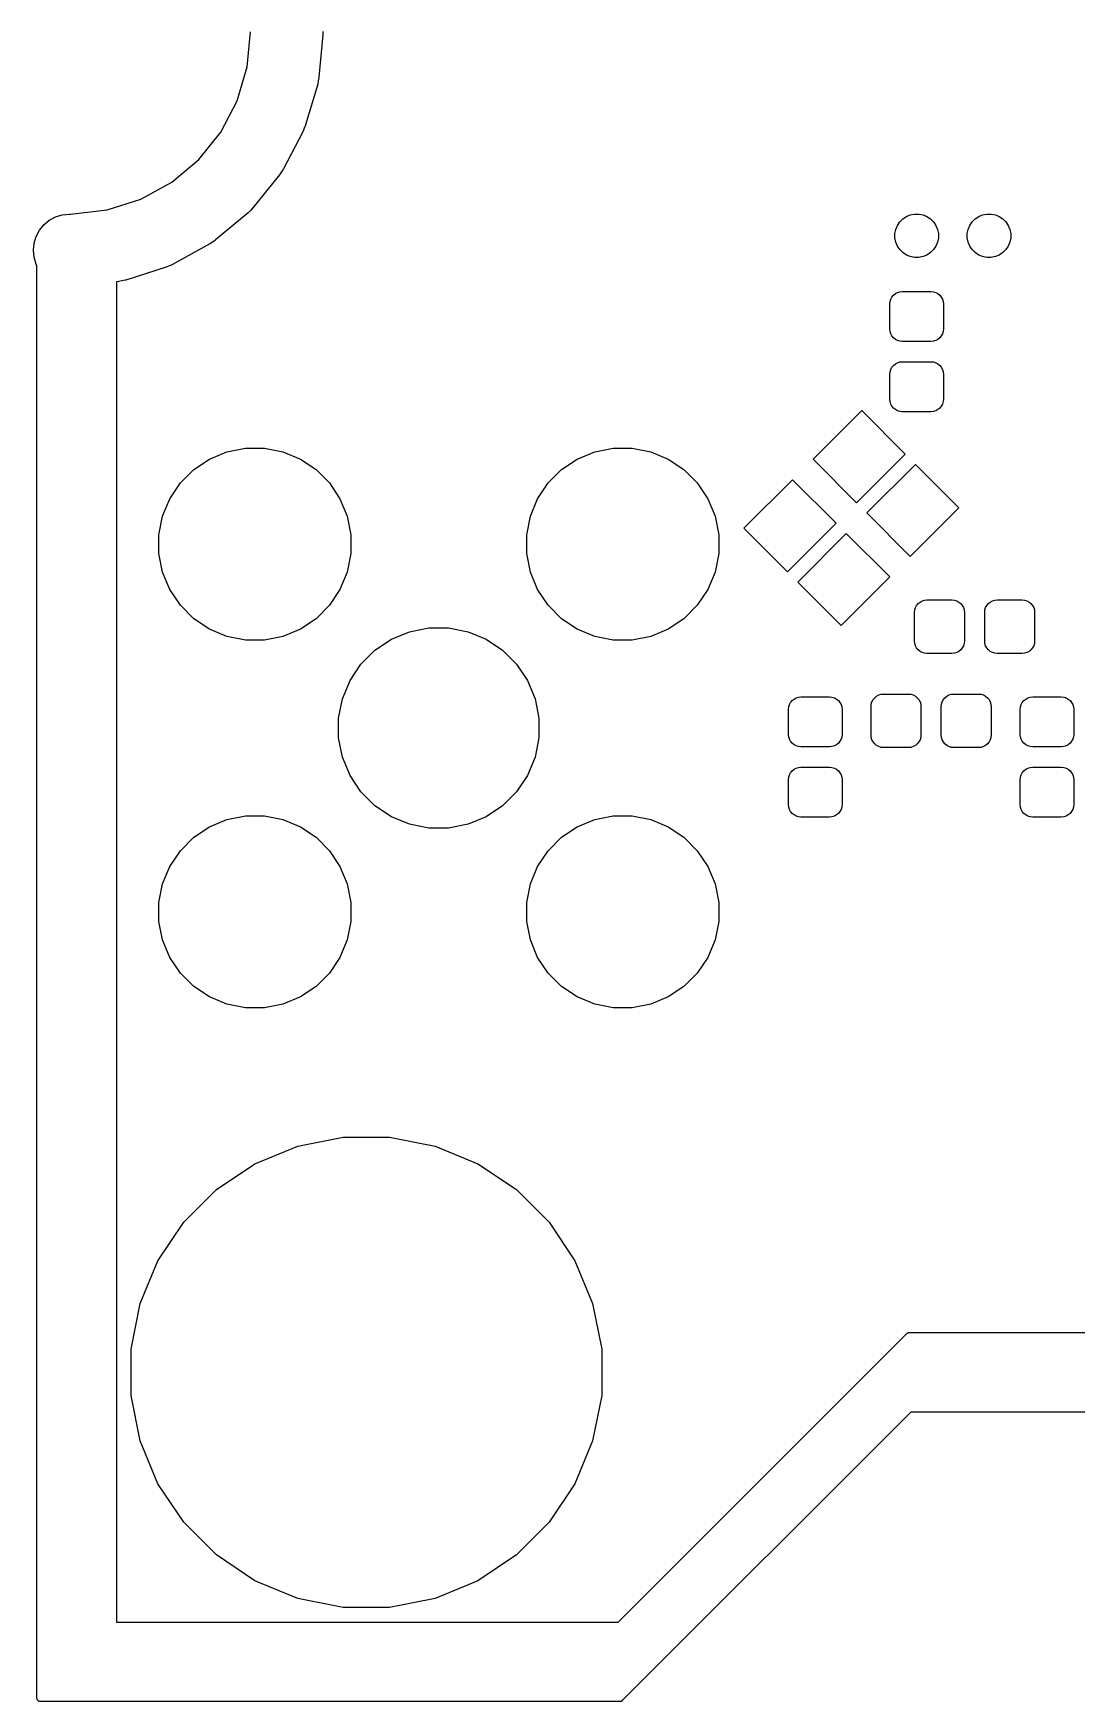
# Model space of a CAD drawing. Extents: x 112.9 to 189.1, y -124 to -78.
# Drawn here: x 112.9 to 127.31, y -124.05 to -101 of the extents above; entities that cross this region are included whole.
import ezdxf

# ---------------------------------------------------------------- set-up
doc = ezdxf.new("R2010")
doc.units = 0
doc.layers.add('BLACK', color=7, linetype='CONTINUOUS')

msp = doc.modelspace()

# ---------------------------------------------------------------- linework, layer by layer
at = {"layer": 'BLACK', "linetype": 'CONTINUOUS'}
for p, q in [((115.853, -101.468), (115.898, -100.983)), ((116.898, -101.024), (116.845, -101.607)), ((116.898, -100.979), (116.898, -101.024)), ((115.716, -101.936), (115.853, -101.468)), ((116.844, -101.614), (116.835, -101.659)), ((116.845, -101.607), (116.844, -101.614)), ((116.845, -101.607), (116.845, -101.607)), ((116.845, -101.607), (116.845, -101.607)), ((116.827, -101.703), (116.661, -102.265)), ((116.835, -101.659), (116.827, -101.703)), ((115.49, -102.368), (115.716, -101.936)), ((116.642, -102.313), (116.625, -102.355)), ((116.659, -102.272), (116.642, -102.313)), ((116.661, -102.265), (116.659, -102.272)), ((115.184, -102.747), (115.49, -102.368)), ((116.625, -102.355), (116.353, -102.874)), ((114.811, -103.061), (115.184, -102.747)), ((116.3, -102.956), (115.933, -103.412)), ((116.325, -102.918), (116.3, -102.956)), ((116.35, -102.881), (116.325, -102.918)), ((116.353, -102.874), (116.35, -102.881)), ((116.353, -102.874), (116.353, -102.874)), ((116.353, -102.874), (116.353, -102.874)), ((114.384, -103.296), (114.811, -103.061)), ((113.412, -103.5), (113.919, -103.443)), ((113.919, -103.443), (114.384, -103.296)), ((115.897, -103.45), (115.865, -103.482)), ((115.929, -103.418), (115.897, -103.45)), ((115.933, -103.412), (115.929, -103.418)), ((115.933, -103.412), (115.933, -103.412)), ((115.933, -103.412), (115.933, -103.412)), ((112.984, -103.723), (113.045, -103.648)), ((113.045, -103.648), (113.12, -103.585)), ((113.12, -103.585), (113.206, -103.539)), ((113.206, -103.539), (113.299, -103.51)), ((113.299, -103.51), (113.397, -103.5)), ((113.397, -103.5), (113.412, -103.5)), ((115.865, -103.482), (115.416, -103.858)), ((124.812, -103.712), (124.834, -103.658)), ((124.834, -103.658), (124.867, -103.609)), ((124.867, -103.609), (124.909, -103.567)), ((124.909, -103.567), (124.958, -103.534)), ((124.958, -103.534), (125.012, -103.512)), ((125.012, -103.512), (125.07, -103.5)), ((125.07, -103.5), (125.13, -103.5)), ((125.13, -103.5), (125.188, -103.512)), ((125.188, -103.512), (125.242, -103.534)), ((125.242, -103.534), (125.291, -103.567)), ((125.291, -103.567), (125.333, -103.609)), ((125.333, -103.609), (125.366, -103.658)), ((125.366, -103.658), (125.388, -103.712)), ((125.812, -103.712), (125.834, -103.658)), ((125.834, -103.658), (125.867, -103.609)), ((125.867, -103.609), (125.909, -103.567)), ((125.909, -103.567), (125.958, -103.534)), ((125.958, -103.534), (126.012, -103.512)), ((126.012, -103.512), (126.07, -103.5)), ((126.07, -103.5), (126.13, -103.5)), ((126.13, -103.5), (126.188, -103.512)), ((126.188, -103.512), (126.242, -103.534)), ((126.242, -103.534), (126.291, -103.567)), ((126.291, -103.567), (126.333, -103.609)), ((126.333, -103.609), (126.366, -103.658)), ((126.366, -103.658), (126.388, -103.712)), ((112.9, -104), (112.91, -103.903)), ((112.91, -103.903), (112.938, -103.809)), ((112.938, -103.809), (112.984, -103.723)), ((115.336, -103.913), (114.823, -104.196)), ((115.373, -103.888), (115.336, -103.913)), ((115.411, -103.863), (115.373, -103.888)), ((115.416, -103.858), (115.411, -103.863)), ((115.416, -103.858), (115.416, -103.858)), ((115.416, -103.858), (115.416, -103.858)), ((124.8, -103.77), (124.812, -103.712)), ((124.8, -103.83), (124.8, -103.77)), ((124.812, -103.888), (124.8, -103.83)), ((124.834, -103.942), (124.812, -103.888)), ((125.388, -103.888), (125.366, -103.942)), ((125.388, -103.712), (125.4, -103.77)), ((125.4, -103.83), (125.388, -103.888)), ((125.4, -103.77), (125.4, -103.83)), ((125.8, -103.77), (125.812, -103.712)), ((125.8, -103.83), (125.8, -103.77)), ((125.812, -103.888), (125.8, -103.83)), ((125.834, -103.942), (125.812, -103.888)), ((126.388, -103.888), (126.366, -103.942)), ((126.388, -103.712), (126.4, -103.77)), ((126.4, -103.83), (126.388, -103.888)), ((126.4, -103.77), (126.4, -103.83)), ((112.91, -104.097), (112.9, -104)), ((112.938, -104.191), (112.91, -104.097)), ((124.867, -103.991), (124.834, -103.942)), ((124.909, -104.033), (124.867, -103.991)), ((124.958, -104.066), (124.909, -104.033)), ((125.012, -104.088), (124.958, -104.066)), ((125.07, -104.1), (125.012, -104.088)), ((125.13, -104.1), (125.07, -104.1)), ((125.188, -104.088), (125.13, -104.1)), ((125.242, -104.066), (125.188, -104.088)), ((125.291, -104.033), (125.242, -104.066)), ((125.333, -103.991), (125.291, -104.033)), ((125.366, -103.942), (125.333, -103.991)), ((125.867, -103.991), (125.834, -103.942)), ((125.909, -104.033), (125.867, -103.991)), ((125.958, -104.066), (125.909, -104.033)), ((126.012, -104.088), (125.958, -104.066)), ((126.07, -104.1), (126.012, -104.088)), ((126.13, -104.1), (126.07, -104.1)), ((126.188, -104.088), (126.13, -104.1)), ((126.242, -104.066), (126.188, -104.088)), ((126.291, -104.033), (126.242, -104.066)), ((126.333, -103.991), (126.291, -104.033)), ((126.366, -103.942), (126.333, -103.991)), ((112.95, -104.214), (112.938, -104.191)), ((112.95, -124), (112.95, -104.214)), ((114.733, -104.234), (114.175, -104.411)), ((114.775, -104.216), (114.733, -104.234)), ((114.817, -104.199), (114.775, -104.216)), ((114.823, -104.196), (114.817, -104.199)), ((114.823, -104.196), (114.823, -104.196)), ((114.823, -104.196), (114.823, -104.196)), ((114.079, -104.431), (114.05, -104.435)), ((114.05, -104.435), (114.05, -122.95)), ((114.124, -104.422), (114.079, -104.431)), ((114.168, -104.413), (114.124, -104.422)), ((114.175, -104.411), (114.168, -104.413)), ((114.175, -104.411), (114.175, -104.411)), ((114.175, -104.411), (114.175, -104.411)), ((124.759, -104.647), (124.781, -104.621)), ((124.781, -104.621), (124.807, -104.599)), ((124.807, -104.599), (124.836, -104.583)), ((124.836, -104.583), (124.869, -104.573)), ((124.869, -104.573), (124.902, -104.57)), ((124.902, -104.57), (125.297, -104.57)), ((125.297, -104.57), (125.331, -104.573)), ((125.331, -104.573), (125.364, -104.583)), ((125.364, -104.583), (125.393, -104.599)), ((125.393, -104.599), (125.419, -104.621)), ((125.419, -104.621), (125.441, -104.647)), ((124.73, -104.742), (124.733, -104.709)), ((124.73, -105.087), (124.73, -104.742)), ((124.733, -104.709), (124.743, -104.676)), ((124.743, -104.676), (124.759, -104.647)), ((125.441, -104.647), (125.457, -104.676)), ((125.457, -104.676), (125.467, -104.709)), ((125.467, -104.709), (125.47, -104.742)), ((125.47, -104.742), (125.47, -105.087)), ((124.733, -105.121), (124.73, -105.087)), ((125.47, -105.087), (125.467, -105.121)), ((124.743, -105.154), (124.733, -105.121)), ((124.759, -105.183), (124.743, -105.154)), ((124.781, -105.209), (124.759, -105.183)), ((124.807, -105.231), (124.781, -105.209)), ((124.836, -105.247), (124.807, -105.231)), ((124.869, -105.257), (124.836, -105.247)), ((124.902, -105.26), (124.869, -105.257)), ((125.297, -105.26), (124.902, -105.26)), ((125.331, -105.257), (125.297, -105.26)), ((125.364, -105.247), (125.331, -105.257)), ((125.393, -105.231), (125.364, -105.247)), ((125.419, -105.209), (125.393, -105.231)), ((125.441, -105.183), (125.419, -105.209)), ((125.457, -105.154), (125.441, -105.183)), ((125.467, -105.121), (125.457, -105.154)), ((124.836, -105.553), (124.869, -105.543)), ((124.869, -105.543), (124.902, -105.54)), ((124.902, -105.54), (125.297, -105.54)), ((125.297, -105.54), (125.331, -105.543)), ((125.331, -105.543), (125.364, -105.553)), ((124.73, -105.712), (124.733, -105.679)), ((124.73, -106.057), (124.73, -105.712)), ((124.733, -105.679), (124.743, -105.646)), ((124.743, -105.646), (124.759, -105.617)), ((124.759, -105.617), (124.781, -105.591)), ((124.781, -105.591), (124.807, -105.569)), ((124.807, -105.569), (124.836, -105.553)), ((125.364, -105.553), (125.393, -105.569)), ((125.393, -105.569), (125.419, -105.591)), ((125.419, -105.591), (125.441, -105.617)), ((125.441, -105.617), (125.457, -105.646)), ((125.457, -105.646), (125.467, -105.679)), ((125.467, -105.679), (125.47, -105.712)), ((125.47, -105.712), (125.47, -106.057)), ((123.67, -106.887), (124.341, -106.215)), ((124.341, -106.215), (124.942, -106.816)), ((124.733, -106.091), (124.73, -106.057)), ((124.743, -106.124), (124.733, -106.091)), ((124.759, -106.153), (124.743, -106.124)), ((124.781, -106.179), (124.759, -106.153)), ((124.807, -106.201), (124.781, -106.179)), ((124.836, -106.217), (124.807, -106.201)), ((124.869, -106.227), (124.836, -106.217)), ((124.902, -106.23), (124.869, -106.227)), ((125.297, -106.23), (124.902, -106.23)), ((125.331, -106.227), (125.297, -106.23)), ((125.364, -106.217), (125.331, -106.227)), ((125.393, -106.201), (125.364, -106.217)), ((125.419, -106.179), (125.393, -106.201)), ((125.441, -106.153), (125.419, -106.179)), ((125.457, -106.124), (125.441, -106.153)), ((125.467, -106.091), (125.457, -106.124)), ((125.47, -106.057), (125.467, -106.091)), ((115.115, -107.03), (115.332, -106.885)), ((115.332, -106.885), (115.573, -106.785)), ((115.573, -106.785), (115.829, -106.734)), ((115.829, -106.734), (116.091, -106.734)), ((116.091, -106.734), (116.347, -106.785)), ((116.347, -106.785), (116.588, -106.885)), ((116.588, -106.885), (116.805, -107.03)), ((120.195, -107.03), (120.412, -106.885)), ((120.412, -106.885), (120.653, -106.785)), ((120.653, -106.785), (120.909, -106.734)), ((120.909, -106.734), (121.171, -106.734)), ((121.171, -106.734), (121.427, -106.785)), ((121.427, -106.785), (121.668, -106.885)), ((121.668, -106.885), (121.885, -107.03)), ((124.271, -107.488), (123.67, -106.887)), ((124.942, -106.816), (124.271, -107.488)), ((114.93, -107.215), (115.115, -107.03)), ((116.805, -107.03), (116.99, -107.215)), ((120.01, -107.215), (120.195, -107.03)), ((121.885, -107.03), (122.07, -107.215)), ((124.412, -107.629), (125.084, -106.958)), ((125.084, -106.958), (125.685, -107.559)), ((114.785, -107.432), (114.93, -107.215)), ((116.99, -107.215), (117.135, -107.432)), ((119.865, -107.432), (120.01, -107.215)), ((122.07, -107.215), (122.215, -107.432)), ((122.715, -107.841), (123.387, -107.17)), ((123.387, -107.17), (123.988, -107.771)), ((114.685, -107.673), (114.785, -107.432)), ((117.135, -107.432), (117.235, -107.673)), ((119.765, -107.673), (119.865, -107.432)), ((122.215, -107.432), (122.315, -107.673)), ((125.685, -107.559), (125.013, -108.23)), ((114.634, -107.929), (114.685, -107.673)), ((117.235, -107.673), (117.286, -107.929)), ((119.714, -107.929), (119.765, -107.673)), ((122.315, -107.673), (122.366, -107.929)), ((123.316, -108.442), (122.715, -107.841)), ((123.988, -107.771), (123.316, -108.442)), ((125.013, -108.23), (124.412, -107.629)), ((114.634, -108.191), (114.634, -107.929)), ((117.286, -107.929), (117.286, -108.191)), ((119.714, -108.191), (119.714, -107.929)), ((122.366, -107.929), (122.366, -108.191)), ((123.458, -108.584), (124.129, -107.912)), ((124.129, -107.912), (124.73, -108.513)), ((114.685, -108.447), (114.634, -108.191)), ((117.286, -108.191), (117.235, -108.447)), ((119.765, -108.447), (119.714, -108.191)), ((122.366, -108.191), (122.315, -108.447)), ((114.785, -108.688), (114.685, -108.447)), ((117.235, -108.447), (117.135, -108.688)), ((119.865, -108.688), (119.765, -108.447)), ((122.315, -108.447), (122.215, -108.688)), ((124.73, -108.513), (124.059, -109.185)), ((114.93, -108.905), (114.785, -108.688)), ((117.135, -108.688), (116.99, -108.905)), ((120.01, -108.905), (119.865, -108.688)), ((122.215, -108.688), (122.07, -108.905)), ((124.059, -109.185), (123.458, -108.584)), ((115.115, -109.09), (114.93, -108.905)), ((116.99, -108.905), (116.805, -109.09)), ((120.195, -109.09), (120.01, -108.905)), ((122.07, -108.905), (121.885, -109.09)), ((125.07, -109.002), (125.073, -108.969)), ((125.07, -109.397), (125.07, -109.002)), ((125.073, -108.969), (125.083, -108.936)), ((125.083, -108.936), (125.099, -108.907)), ((125.099, -108.907), (125.121, -108.881)), ((125.121, -108.881), (125.147, -108.859)), ((125.147, -108.859), (125.176, -108.843)), ((125.176, -108.843), (125.209, -108.833)), ((125.209, -108.833), (125.242, -108.83)), ((125.242, -108.83), (125.587, -108.83)), ((125.587, -108.83), (125.621, -108.833)), ((125.621, -108.833), (125.654, -108.843)), ((125.654, -108.843), (125.683, -108.859)), ((125.683, -108.859), (125.709, -108.881)), ((125.709, -108.881), (125.731, -108.907)), ((125.731, -108.907), (125.747, -108.936)), ((125.747, -108.936), (125.757, -108.969)), ((125.757, -108.969), (125.76, -109.002)), ((125.76, -109.002), (125.76, -109.397)), ((126.04, -109.002), (126.043, -108.969)), ((126.04, -109.397), (126.04, -109.002)), ((126.043, -108.969), (126.053, -108.936)), ((126.053, -108.936), (126.069, -108.907)), ((126.069, -108.907), (126.091, -108.881)), ((126.091, -108.881), (126.117, -108.859)), ((126.117, -108.859), (126.146, -108.843)), ((126.146, -108.843), (126.179, -108.833)), ((126.179, -108.833), (126.212, -108.83)), ((126.212, -108.83), (126.557, -108.83)), ((126.557, -108.83), (126.591, -108.833)), ((126.591, -108.833), (126.624, -108.843)), ((126.624, -108.843), (126.653, -108.859)), ((126.653, -108.859), (126.679, -108.881)), ((126.679, -108.881), (126.701, -108.907)), ((126.701, -108.907), (126.717, -108.936)), ((126.717, -108.936), (126.727, -108.969)), ((126.727, -108.969), (126.73, -109.002)), ((126.73, -109.002), (126.73, -109.397)), ((115.332, -109.235), (115.115, -109.09)), ((115.573, -109.335), (115.332, -109.235)), ((116.588, -109.235), (116.347, -109.335)), ((116.805, -109.09), (116.588, -109.235)), ((118.096, -109.27), (118.364, -109.216)), ((118.364, -109.216), (118.636, -109.216)), ((118.636, -109.216), (118.904, -109.27)), ((120.412, -109.235), (120.195, -109.09)), ((120.653, -109.335), (120.412, -109.235)), ((121.668, -109.235), (121.427, -109.335)), ((121.885, -109.09), (121.668, -109.235)), ((115.829, -109.386), (115.573, -109.335)), ((116.091, -109.386), (115.829, -109.386)), ((116.347, -109.335), (116.091, -109.386)), ((117.618, -109.525), (117.845, -109.374)), ((117.845, -109.374), (118.096, -109.27)), ((118.904, -109.27), (119.155, -109.374)), ((119.155, -109.374), (119.382, -109.525)), ((120.909, -109.386), (120.653, -109.335)), ((121.171, -109.386), (120.909, -109.386)), ((121.427, -109.335), (121.171, -109.386)), ((125.073, -109.431), (125.07, -109.397)), ((125.083, -109.464), (125.073, -109.431)), ((125.099, -109.493), (125.083, -109.464)), ((125.747, -109.464), (125.731, -109.493)), ((125.757, -109.431), (125.747, -109.464)), ((125.76, -109.397), (125.757, -109.431)), ((126.043, -109.431), (126.04, -109.397)), ((126.053, -109.464), (126.043, -109.431)), ((126.069, -109.493), (126.053, -109.464)), ((126.717, -109.464), (126.701, -109.493)), ((126.727, -109.431), (126.717, -109.464)), ((126.73, -109.397), (126.727, -109.431)), ((117.425, -109.718), (117.618, -109.525)), ((119.382, -109.525), (119.575, -109.718)), ((125.121, -109.519), (125.099, -109.493)), ((125.147, -109.541), (125.121, -109.519)), ((125.176, -109.557), (125.147, -109.541)), ((125.209, -109.567), (125.176, -109.557)), ((125.242, -109.57), (125.209, -109.567)), ((125.587, -109.57), (125.242, -109.57)), ((125.621, -109.567), (125.587, -109.57)), ((125.654, -109.557), (125.621, -109.567)), ((125.683, -109.541), (125.654, -109.557)), ((125.709, -109.519), (125.683, -109.541)), ((125.731, -109.493), (125.709, -109.519)), ((126.091, -109.519), (126.069, -109.493)), ((126.117, -109.541), (126.091, -109.519)), ((126.146, -109.557), (126.117, -109.541)), ((126.179, -109.567), (126.146, -109.557)), ((126.212, -109.57), (126.179, -109.567)), ((126.557, -109.57), (126.212, -109.57)), ((126.591, -109.567), (126.557, -109.57)), ((126.624, -109.557), (126.591, -109.567)), ((126.653, -109.541), (126.624, -109.557)), ((126.679, -109.519), (126.653, -109.541)), ((126.701, -109.493), (126.679, -109.519)), ((117.274, -109.945), (117.425, -109.718)), ((119.575, -109.718), (119.726, -109.945)), ((117.17, -110.196), (117.274, -109.945)), ((119.726, -109.945), (119.83, -110.196)), ((124.521, -110.181), (124.547, -110.159)), ((124.547, -110.159), (124.576, -110.143)), ((124.576, -110.143), (124.609, -110.133)), ((124.609, -110.133), (124.642, -110.13)), ((124.642, -110.13), (124.987, -110.13)), ((124.987, -110.13), (125.021, -110.133)), ((125.021, -110.133), (125.054, -110.143)), ((125.054, -110.143), (125.083, -110.159)), ((125.083, -110.159), (125.109, -110.181)), ((125.491, -110.181), (125.517, -110.159)), ((125.517, -110.159), (125.546, -110.143)), ((125.546, -110.143), (125.579, -110.133)), ((125.579, -110.133), (125.612, -110.13)), ((125.612, -110.13), (125.957, -110.13)), ((125.957, -110.13), (125.991, -110.133)), ((125.991, -110.133), (126.024, -110.143)), ((126.024, -110.143), (126.053, -110.159)), ((126.053, -110.159), (126.079, -110.181)), ((117.116, -110.464), (117.17, -110.196)), ((119.83, -110.196), (119.883, -110.464)), ((123.33, -110.343), (123.333, -110.309)), ((123.33, -110.688), (123.33, -110.343)), ((123.333, -110.309), (123.343, -110.276)), ((123.343, -110.276), (123.359, -110.247)), ((123.359, -110.247), (123.381, -110.221)), ((123.381, -110.221), (123.407, -110.199)), ((123.407, -110.199), (123.436, -110.183)), ((123.436, -110.183), (123.469, -110.173)), ((123.469, -110.173), (123.502, -110.17)), ((123.502, -110.17), (123.897, -110.17)), ((123.897, -110.17), (123.931, -110.173)), ((123.931, -110.173), (123.964, -110.183)), ((123.964, -110.183), (123.993, -110.199)), ((123.993, -110.199), (124.019, -110.221)), ((124.019, -110.221), (124.041, -110.247)), ((124.041, -110.247), (124.057, -110.276)), ((124.057, -110.276), (124.067, -110.309)), ((124.067, -110.309), (124.07, -110.343)), ((124.07, -110.343), (124.07, -110.688)), ((124.47, -110.302), (124.473, -110.269)), ((124.47, -110.697), (124.47, -110.302)), ((124.473, -110.269), (124.483, -110.236)), ((124.483, -110.236), (124.499, -110.207)), ((124.499, -110.207), (124.521, -110.181)), ((125.109, -110.181), (125.131, -110.207)), ((125.131, -110.207), (125.147, -110.236)), ((125.147, -110.236), (125.157, -110.269)), ((125.157, -110.269), (125.16, -110.302)), ((125.16, -110.302), (125.16, -110.697)), ((125.44, -110.302), (125.443, -110.269)), ((125.44, -110.697), (125.44, -110.302)), ((125.443, -110.269), (125.453, -110.236)), ((125.453, -110.236), (125.469, -110.207)), ((125.469, -110.207), (125.491, -110.181)), ((126.079, -110.181), (126.101, -110.207)), ((126.101, -110.207), (126.117, -110.236)), ((126.117, -110.236), (126.127, -110.269)), ((126.127, -110.269), (126.13, -110.302)), ((126.13, -110.302), (126.13, -110.697)), ((126.53, -110.343), (126.533, -110.309)), ((126.53, -110.688), (126.53, -110.343)), ((126.533, -110.309), (126.543, -110.276)), ((126.543, -110.276), (126.559, -110.247)), ((126.559, -110.247), (126.581, -110.221)), ((126.581, -110.221), (126.607, -110.199)), ((126.607, -110.199), (126.636, -110.183)), ((126.636, -110.183), (126.669, -110.173)), ((126.669, -110.173), (126.703, -110.17)), ((126.703, -110.17), (127.097, -110.17)), ((127.097, -110.17), (127.131, -110.173)), ((127.131, -110.173), (127.164, -110.183)), ((127.164, -110.183), (127.193, -110.199)), ((127.193, -110.199), (127.219, -110.221)), ((127.219, -110.221), (127.241, -110.247)), ((127.241, -110.247), (127.257, -110.276)), ((127.257, -110.276), (127.267, -110.309)), ((127.267, -110.309), (127.27, -110.343)), ((127.27, -110.343), (127.27, -110.688)), ((117.116, -110.736), (117.116, -110.464)), ((119.883, -110.464), (119.883, -110.736)), ((117.17, -111.004), (117.116, -110.736)), ((119.883, -110.736), (119.83, -111.004)), ((123.333, -110.721), (123.33, -110.688)), ((123.343, -110.754), (123.333, -110.721)), ((123.359, -110.783), (123.343, -110.754)), ((123.381, -110.809), (123.359, -110.783)), ((123.407, -110.831), (123.381, -110.809)), ((123.436, -110.847), (123.407, -110.831)), ((123.469, -110.857), (123.436, -110.847)), ((123.964, -110.847), (123.931, -110.857)), ((123.993, -110.831), (123.964, -110.847)), ((124.019, -110.809), (123.993, -110.831)), ((124.041, -110.783), (124.019, -110.809)), ((124.057, -110.754), (124.041, -110.783)), ((124.067, -110.721), (124.057, -110.754)), ((124.07, -110.688), (124.067, -110.721)), ((124.473, -110.731), (124.47, -110.697)), ((124.483, -110.764), (124.473, -110.731)), ((124.499, -110.793), (124.483, -110.764)), ((124.521, -110.819), (124.499, -110.793)), ((124.547, -110.841), (124.521, -110.819)), ((124.576, -110.857), (124.547, -110.841)), ((125.083, -110.841), (125.054, -110.857)), ((125.109, -110.819), (125.083, -110.841)), ((125.131, -110.793), (125.109, -110.819)), ((125.147, -110.764), (125.131, -110.793)), ((125.157, -110.731), (125.147, -110.764)), ((125.16, -110.697), (125.157, -110.731)), ((125.443, -110.731), (125.44, -110.697)), ((125.453, -110.764), (125.443, -110.731)), ((125.469, -110.793), (125.453, -110.764)), ((125.491, -110.819), (125.469, -110.793)), ((125.517, -110.841), (125.491, -110.819)), ((125.546, -110.857), (125.517, -110.841)), ((126.053, -110.841), (126.024, -110.857)), ((126.079, -110.819), (126.053, -110.841)), ((126.101, -110.793), (126.079, -110.819)), ((126.117, -110.764), (126.101, -110.793)), ((126.127, -110.731), (126.117, -110.764)), ((126.13, -110.697), (126.127, -110.731)), ((126.533, -110.721), (126.53, -110.688)), ((126.543, -110.754), (126.533, -110.721)), ((126.559, -110.783), (126.543, -110.754)), ((126.581, -110.809), (126.559, -110.783)), ((126.607, -110.831), (126.581, -110.809)), ((126.636, -110.847), (126.607, -110.831)), ((126.669, -110.857), (126.636, -110.847)), ((127.164, -110.847), (127.131, -110.857)), ((127.193, -110.831), (127.164, -110.847)), ((127.219, -110.809), (127.193, -110.831)), ((127.241, -110.783), (127.219, -110.809)), ((127.257, -110.754), (127.241, -110.783)), ((127.267, -110.721), (127.257, -110.754)), ((127.27, -110.688), (127.267, -110.721)), ((117.274, -111.255), (117.17, -111.004)), ((119.83, -111.004), (119.726, -111.255)), ((123.502, -110.86), (123.469, -110.857)), ((123.897, -110.86), (123.502, -110.86)), ((123.931, -110.857), (123.897, -110.86)), ((124.609, -110.867), (124.576, -110.857)), ((124.642, -110.87), (124.609, -110.867)), ((124.987, -110.87), (124.642, -110.87)), ((125.021, -110.867), (124.987, -110.87)), ((125.054, -110.857), (125.021, -110.867)), ((125.579, -110.867), (125.546, -110.857)), ((125.612, -110.87), (125.579, -110.867)), ((125.957, -110.87), (125.612, -110.87)), ((125.991, -110.867), (125.957, -110.87)), ((126.024, -110.857), (125.991, -110.867)), ((126.703, -110.86), (126.669, -110.857)), ((127.097, -110.86), (126.703, -110.86)), ((127.131, -110.857), (127.097, -110.86)), ((117.425, -111.482), (117.274, -111.255)), ((119.726, -111.255), (119.575, -111.482)), ((123.33, -111.312), (123.333, -111.279)), ((123.33, -111.657), (123.33, -111.312)), ((123.333, -111.279), (123.343, -111.246)), ((123.343, -111.246), (123.359, -111.217)), ((123.359, -111.217), (123.381, -111.191)), ((123.381, -111.191), (123.407, -111.169)), ((123.407, -111.169), (123.436, -111.153)), ((123.436, -111.153), (123.469, -111.143)), ((123.469, -111.143), (123.502, -111.14)), ((123.502, -111.14), (123.897, -111.14)), ((123.897, -111.14), (123.931, -111.143)), ((123.931, -111.143), (123.964, -111.153)), ((123.964, -111.153), (123.993, -111.169)), ((123.993, -111.169), (124.019, -111.191)), ((124.019, -111.191), (124.041, -111.217)), ((124.041, -111.217), (124.057, -111.246)), ((124.057, -111.246), (124.067, -111.279)), ((124.067, -111.279), (124.07, -111.312)), ((124.07, -111.312), (124.07, -111.657)), ((126.53, -111.312), (126.533, -111.279)), ((126.53, -111.657), (126.53, -111.312)), ((126.533, -111.279), (126.543, -111.246)), ((126.543, -111.246), (126.559, -111.217)), ((126.559, -111.217), (126.581, -111.191)), ((126.581, -111.191), (126.607, -111.169)), ((126.607, -111.169), (126.636, -111.153)), ((126.636, -111.153), (126.669, -111.143)), ((126.669, -111.143), (126.703, -111.14)), ((126.703, -111.14), (127.097, -111.14)), ((127.097, -111.14), (127.131, -111.143)), ((127.131, -111.143), (127.164, -111.153)), ((127.164, -111.153), (127.193, -111.169)), ((127.193, -111.169), (127.219, -111.191)), ((127.219, -111.191), (127.241, -111.217)), ((127.241, -111.217), (127.257, -111.246)), ((127.257, -111.246), (127.267, -111.279)), ((127.267, -111.279), (127.27, -111.312)), ((127.27, -111.312), (127.27, -111.657)), ((117.618, -111.675), (117.425, -111.482)), ((119.575, -111.482), (119.382, -111.675)), ((117.845, -111.826), (117.618, -111.675)), ((119.382, -111.675), (119.155, -111.826)), ((123.333, -111.691), (123.33, -111.657)), ((123.343, -111.724), (123.333, -111.691)), ((123.359, -111.753), (123.343, -111.724)), ((123.381, -111.779), (123.359, -111.753)), ((124.041, -111.753), (124.019, -111.779)), ((124.057, -111.724), (124.041, -111.753)), ((124.067, -111.691), (124.057, -111.724)), ((124.07, -111.657), (124.067, -111.691)), ((126.533, -111.691), (126.53, -111.657)), ((126.543, -111.724), (126.533, -111.691)), ((126.559, -111.753), (126.543, -111.724)), ((126.581, -111.779), (126.559, -111.753)), ((127.241, -111.753), (127.219, -111.779)), ((127.257, -111.724), (127.241, -111.753)), ((127.267, -111.691), (127.257, -111.724)), ((127.27, -111.657), (127.267, -111.691)), ((115.115, -112.11), (115.332, -111.965)), ((115.332, -111.965), (115.573, -111.865)), ((115.573, -111.865), (115.829, -111.814)), ((115.829, -111.814), (116.091, -111.814)), ((116.091, -111.814), (116.347, -111.865)), ((116.347, -111.865), (116.588, -111.965)), ((116.588, -111.965), (116.805, -112.11)), ((118.096, -111.93), (117.845, -111.826)), ((118.364, -111.983), (118.096, -111.93)), ((118.636, -111.983), (118.364, -111.983)), ((118.904, -111.93), (118.636, -111.983)), ((119.155, -111.826), (118.904, -111.93)), ((120.195, -112.11), (120.412, -111.965)), ((120.412, -111.965), (120.653, -111.865)), ((120.653, -111.865), (120.909, -111.814)), ((120.909, -111.814), (121.171, -111.814)), ((121.171, -111.814), (121.427, -111.865)), ((121.427, -111.865), (121.668, -111.965)), ((121.668, -111.965), (121.885, -112.11)), ((123.407, -111.801), (123.381, -111.779)), ((123.436, -111.817), (123.407, -111.801)), ((123.469, -111.827), (123.436, -111.817)), ((123.502, -111.83), (123.469, -111.827)), ((123.897, -111.83), (123.502, -111.83)), ((123.931, -111.827), (123.897, -111.83)), ((123.964, -111.817), (123.931, -111.827)), ((123.993, -111.801), (123.964, -111.817)), ((124.019, -111.779), (123.993, -111.801)), ((126.607, -111.801), (126.581, -111.779)), ((126.636, -111.817), (126.607, -111.801)), ((126.669, -111.827), (126.636, -111.817)), ((126.703, -111.83), (126.669, -111.827)), ((127.097, -111.83), (126.703, -111.83)), ((127.131, -111.827), (127.097, -111.83)), ((127.164, -111.817), (127.131, -111.827)), ((127.193, -111.801), (127.164, -111.817)), ((127.219, -111.779), (127.193, -111.801)), ((114.93, -112.295), (115.115, -112.11)), ((116.805, -112.11), (116.99, -112.295)), ((120.01, -112.295), (120.195, -112.11)), ((121.885, -112.11), (122.07, -112.295)), ((114.785, -112.512), (114.93, -112.295)), ((116.99, -112.295), (117.135, -112.512)), ((119.865, -112.512), (120.01, -112.295)), ((122.07, -112.295), (122.215, -112.512)), ((114.685, -112.753), (114.785, -112.512)), ((117.135, -112.512), (117.235, -112.753)), ((119.765, -112.753), (119.865, -112.512)), ((122.215, -112.512), (122.315, -112.753)), ((114.634, -113.009), (114.685, -112.753)), ((117.235, -112.753), (117.286, -113.009)), ((119.714, -113.009), (119.765, -112.753)), ((122.315, -112.753), (122.366, -113.009)), ((114.634, -113.271), (114.634, -113.009)), ((117.286, -113.009), (117.286, -113.271)), ((119.714, -113.271), (119.714, -113.009)), ((122.366, -113.009), (122.366, -113.271)), ((114.685, -113.527), (114.634, -113.271)), ((117.286, -113.271), (117.235, -113.527)), ((119.765, -113.527), (119.714, -113.271)), ((122.366, -113.271), (122.315, -113.527)), ((114.785, -113.768), (114.685, -113.527)), ((117.235, -113.527), (117.135, -113.768)), ((119.865, -113.768), (119.765, -113.527)), ((122.315, -113.527), (122.215, -113.768)), ((114.93, -113.985), (114.785, -113.768)), ((117.135, -113.768), (116.99, -113.985)), ((120.01, -113.985), (119.865, -113.768)), ((122.215, -113.768), (122.07, -113.985)), ((115.115, -114.17), (114.93, -113.985)), ((116.99, -113.985), (116.805, -114.17)), ((120.195, -114.17), (120.01, -113.985)), ((122.07, -113.985), (121.885, -114.17)), ((115.332, -114.315), (115.115, -114.17)), ((116.805, -114.17), (116.588, -114.315)), ((120.412, -114.315), (120.195, -114.17)), ((121.885, -114.17), (121.668, -114.315)), ((115.573, -114.415), (115.332, -114.315)), ((115.829, -114.466), (115.573, -114.415)), ((116.091, -114.466), (115.829, -114.466)), ((116.347, -114.415), (116.091, -114.466)), ((116.588, -114.315), (116.347, -114.415)), ((120.653, -114.415), (120.412, -114.315)), ((120.909, -114.466), (120.653, -114.415)), ((121.171, -114.466), (120.909, -114.466)), ((121.427, -114.415), (121.171, -114.466)), ((121.668, -114.315), (121.427, -114.415)), ((115.961, -116.62), (116.552, -116.375)), ((116.552, -116.375), (117.18, -116.25)), ((117.18, -116.25), (117.82, -116.25)), ((117.82, -116.25), (118.448, -116.375)), ((118.448, -116.375), (119.039, -116.62)), ((115.428, -116.976), (115.961, -116.62)), ((119.039, -116.62), (119.572, -116.976)), ((114.976, -117.428), (115.428, -116.976)), ((119.572, -116.976), (120.024, -117.428)), ((114.62, -117.961), (114.976, -117.428)), ((120.024, -117.428), (120.38, -117.961)), ((114.375, -118.552), (114.62, -117.961)), ((120.38, -117.961), (120.625, -118.552)), ((114.25, -119.18), (114.375, -118.552)), ((120.625, -118.552), (120.75, -119.18)), ((120.979, -122.95), (124.965, -118.965)), ((124.965, -118.964), (124.969, -118.961)), ((124.965, -118.965), (124.965, -118.964)), ((124.965, -118.964), (124.965, -118.964)), ((124.965, -118.964), (124.965, -118.964)), ((124.965, -118.964), (124.965, -118.964)), ((124.965, -118.965), (124.965, -118.965)), ((124.965, -118.965), (124.965, -118.965)), ((124.965, -118.965), (124.965, -118.965)), ((124.969, -118.961), (124.972, -118.958)), ((124.972, -118.958), (124.972, -118.958)), ((124.972, -118.958), (124.973, -118.958)), ((124.973, -118.958), (124.977, -118.956)), ((124.973, -118.958), (124.973, -118.958)), ((124.973, -118.958), (124.973, -118.958)), ((124.977, -118.956), (124.981, -118.954)), ((124.981, -118.954), (124.986, -118.952)), ((124.981, -118.954), (124.981, -118.954)), ((124.981, -118.954), (124.981, -118.954)), ((124.981, -118.954), (124.981, -118.954)), ((124.981, -118.954), (124.981, -118.954)), ((124.986, -118.952), (124.99, -118.951)), ((124.99, -118.951), (124.99, -118.951)), ((124.99, -118.951), (124.991, -118.951)), ((124.991, -118.951), (124.995, -118.95)), ((124.991, -118.951), (124.991, -118.951)), ((124.991, -118.951), (124.991, -118.951)), ((124.995, -118.95), (125, -118.95)), ((125, -118.95), (177, -118.95)), ((114.25, -119.82), (114.25, -119.18)), ((120.75, -119.18), (120.75, -119.82)), ((114.375, -120.448), (114.25, -119.82)), ((120.75, -119.82), (120.625, -120.448)), ((125.021, -120.05), (121.035, -124.035)), ((176.979, -120.05), (125.021, -120.05)), ((114.62, -121.039), (114.375, -120.448)), ((120.625, -120.448), (120.38, -121.039)), ((114.976, -121.572), (114.62, -121.039)), ((120.38, -121.039), (120.024, -121.572)), ((115.428, -122.024), (114.976, -121.572)), ((120.024, -121.572), (119.572, -122.024)), ((115.961, -122.38), (115.428, -122.024)), ((119.572, -122.024), (119.039, -122.38)), ((116.552, -122.625), (115.961, -122.38)), ((119.039, -122.38), (118.448, -122.625)), ((117.18, -122.75), (116.552, -122.625)), ((117.82, -122.75), (117.18, -122.75)), ((118.448, -122.625), (117.82, -122.75)), ((114.05, -122.95), (120.979, -122.95)), ((112.95, -124.005), (112.95, -124)), ((112.951, -124.009), (112.95, -124.005)), ((112.951, -124.01), (112.951, -124.009)), ((112.952, -124.014), (112.951, -124.01)), ((112.951, -124.01), (112.951, -124.01)), ((112.954, -124.019), (112.952, -124.014)), ((112.956, -124.023), (112.954, -124.019)), ((112.954, -124.019), (112.954, -124.019)), ((112.954, -124.019), (112.954, -124.019)), ((112.958, -124.027), (112.956, -124.023)), ((112.958, -124.028), (112.958, -124.027)), ((112.961, -124.031), (112.958, -124.028)), ((112.958, -124.028), (112.958, -124.028)), ((112.964, -124.035), (112.961, -124.031)), ((112.965, -124.035), (112.964, -124.035)), ((112.964, -124.035), (112.964, -124.035)), ((112.968, -124.038), (112.965, -124.035)), ((112.972, -124.041), (112.968, -124.038)), ((112.976, -124.044), (112.972, -124.041)), ((112.972, -124.041), (112.972, -124.041)), ((112.972, -124.041), (112.972, -124.041)), ((112.98, -124.046), (112.976, -124.044)), ((112.981, -124.046), (112.98, -124.046)), ((112.98, -124.046), (112.98, -124.046)), ((112.985, -124.047), (112.981, -124.046)), ((112.99, -124.049), (112.985, -124.047)), ((112.995, -124.049), (112.99, -124.049)), ((112.99, -124.049), (112.99, -124.049)), ((112.99, -124.049), (112.99, -124.049)), ((112.999, -124.05), (112.995, -124.049)), ((113, -124.05), (112.999, -124.05)), ((121, -124.05), (113, -124.05)), ((113, -124.05), (113, -124.05)), ((113, -124.05), (113, -124.05)), ((113, -124.05), (113, -124.05)), ((121.005, -124.05), (121, -124.05)), ((121.009, -124.049), (121.005, -124.05)), ((121.01, -124.049), (121.009, -124.049)), ((121.009, -124.049), (121.009, -124.049)), ((121.009, -124.049), (121.009, -124.049)), ((121.014, -124.048), (121.01, -124.049)), ((121.01, -124.049), (121.01, -124.049)), ((121.019, -124.046), (121.014, -124.048)), ((121.023, -124.044), (121.019, -124.046)), ((121.019, -124.046), (121.019, -124.046)), ((121.019, -124.046), (121.019, -124.046)), ((121.019, -124.046), (121.019, -124.046)), ((121.019, -124.046), (121.019, -124.046)), ((121.027, -124.042), (121.023, -124.044)), ((121.028, -124.042), (121.027, -124.042)), ((121.027, -124.042), (121.027, -124.042)), ((121.027, -124.042), (121.027, -124.042)), ((121.031, -124.039), (121.028, -124.042)), ((121.028, -124.042), (121.028, -124.042)), ((121.035, -124.036), (121.031, -124.039)), ((121.035, -124.035), (121.035, -124.035)), ((121.035, -124.035), (121.035, -124.035)), ((121.035, -124.035), (121.035, -124.035)), ((121.035, -124.035), (121.035, -124.036)), ((121.035, -124.036), (121.035, -124.036)), ((121.035, -124.036), (121.035, -124.036)), ((121.035, -124.036), (121.035, -124.036))]:
    msp.add_line(p, q, dxfattribs=at)

doc.saveas('drawing.dxf')
